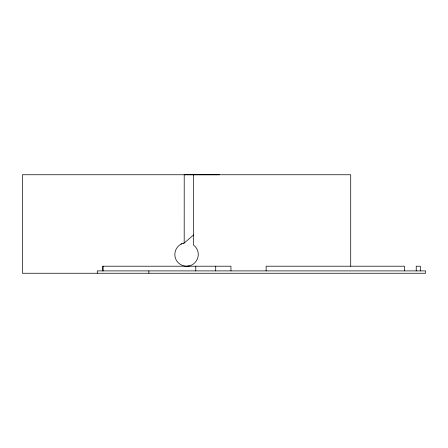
<?xml version="1.0" encoding="UTF-8"?>
<svg xmlns="http://www.w3.org/2000/svg" width="448" height="448" viewBox="0 0 448 448"><rect width="100%" height="100%" fill="white"/><g stroke="black" fill="none" stroke-linecap="round" stroke-linejoin="round"><path stroke-width="0.67" d="M193.648 234.914L184.19 243.074L183.523 243.163A11.726 11.726 0 0 0 175.935 259.442A11.726 11.726 0 0 0 193.284 264.09A11.726 11.726 0 0 0 194.852 246.193L193.598 245.23L193.598 174.754M181.031 244.143L181.871 243.751M183.523 243.163L184.195 243.074L184.212 174.754L219.391 174.759M187.706 266.157L189.095 266.162M420.325 270.9L420.325 266.213L416.22 266.213L416.22 270.9M404.494 270.9L404.494 266.213L266.129 266.213L266.129 270.9M350.717 266.263L350.717 174.754L22.4 174.754L22.4 273.246L425.6 273.246L425.6 270.9L97.283 270.9L97.283 273.246M230.955 270.9L230.955 266.213L102.558 266.213L102.558 270.9M215.712 266.213L215.712 270.9M195.776 266.213L195.776 270.9M148.876 270.9L148.876 273.246M103.141 266.213L103.141 270.9"/></g></svg>
